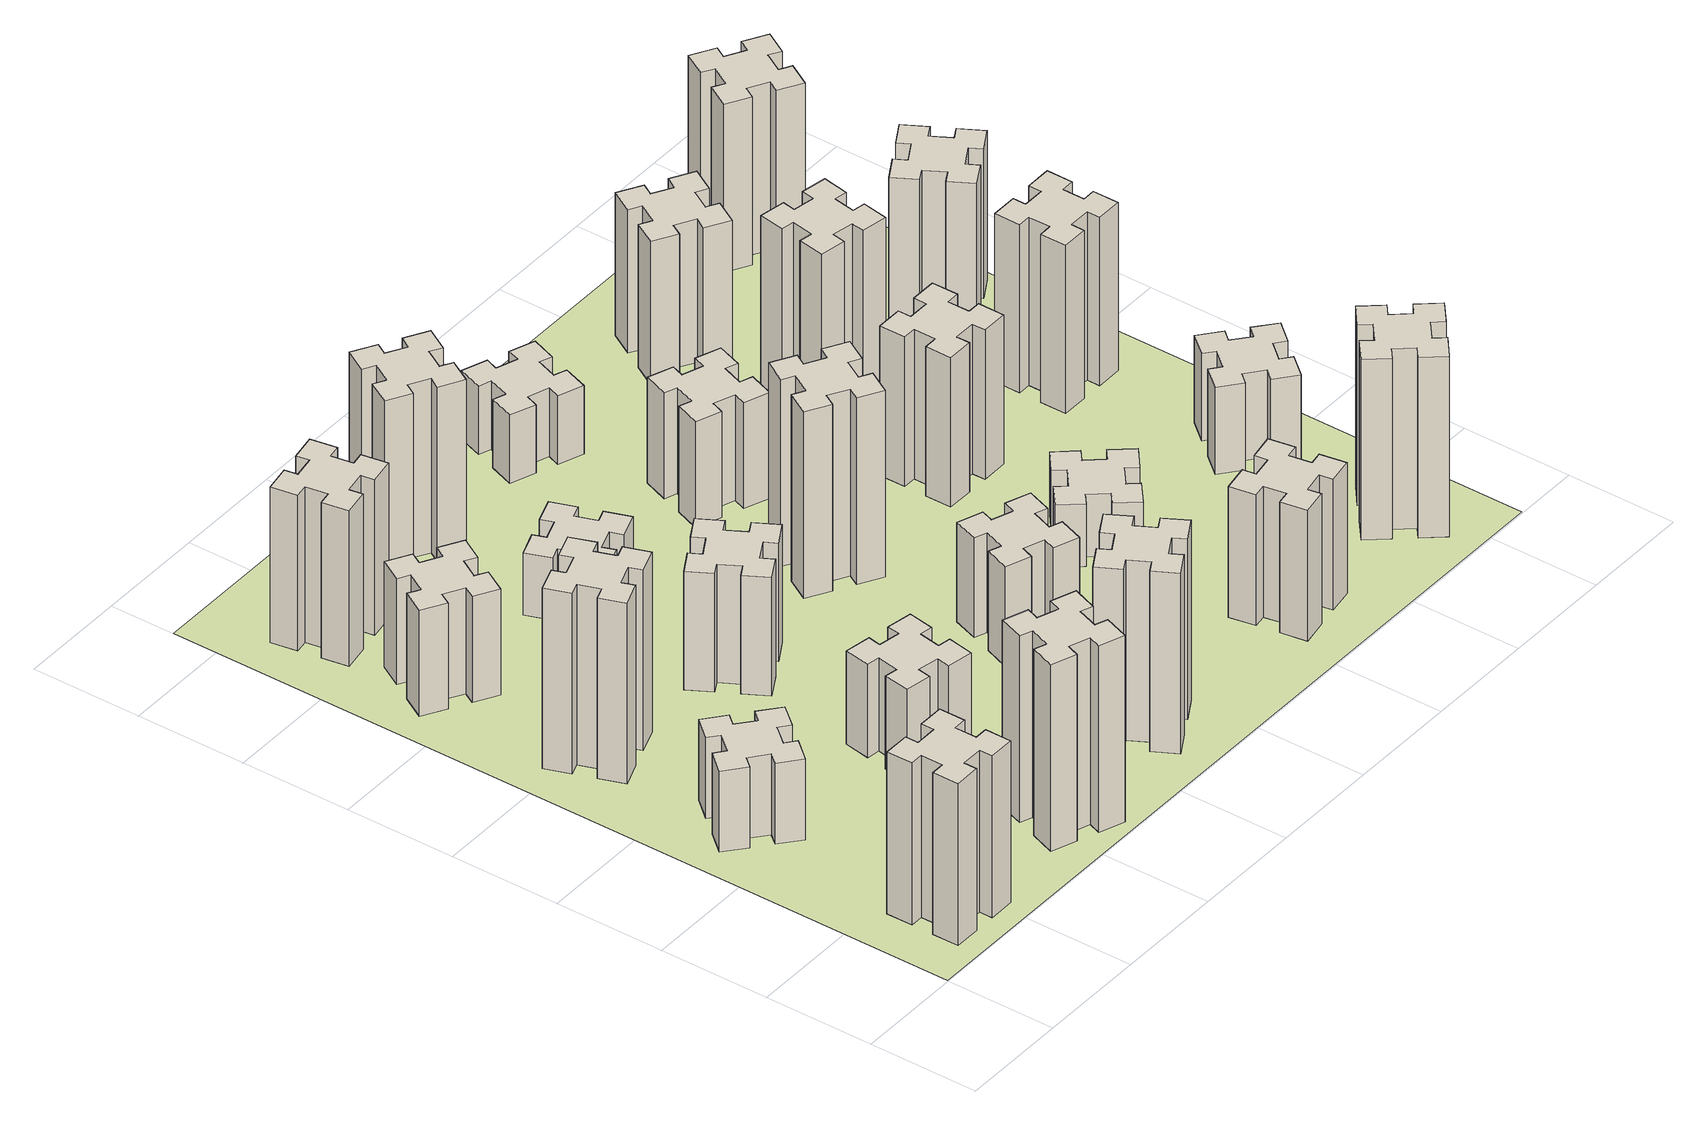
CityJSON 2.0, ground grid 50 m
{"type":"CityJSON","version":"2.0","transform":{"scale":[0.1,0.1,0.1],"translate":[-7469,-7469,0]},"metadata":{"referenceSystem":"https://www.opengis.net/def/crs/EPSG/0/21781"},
"CityObjects":{
"building1":{"type":"Building","attributes":{"class":"1000","function":"1000","usage":"1000","yearOfConstruction":2016,"roofType":"1000","measuredHeight":78,"storeysAboveGround":30,"storeysBelowGround":0},"geometry":[{"type":"Solid","lod":"1","boundaries":[[[[0,1,2,3,4,5,6,7,8,9,10,11,12,13,14,15,16,17,18,19]],[[17,16,20,21]],[[16,15,22,20]],[[15,14,23,22]],[[14,13,24,23]],[[13,12,25,24]],[[12,11,26,25]],[[11,10,27,26]],[[10,9,28,27]],[[9,8,29,28]],[[8,7,30,29]],[[7,6,31,30]],[[6,5,32,31]],[[5,4,33,32]],[[4,3,34,33]],[[3,2,35,34]],[[2,1,36,35]],[[1,0,37,36]],[[0,19,38,37]],[[19,18,39,38]],[[18,17,21,39]],[[24,25,26,27,28,29,30,31,32,33,34,35,36,37,38,39,21,20,22,23]]]]}]},
"building2":{"type":"Building","attributes":{"class":"1000","function":"1000","usage":"1000","yearOfConstruction":2016,"roofType":"1000","measuredHeight":39,"storeysAboveGround":30,"storeysBelowGround":0},"geometry":[{"type":"Solid","lod":"1","boundaries":[[[[40,41,42,43,44,45,46,47,48,49,50,51,52,53,54,55,56,57,58,59]],[[57,56,60,61]],[[56,55,62,60]],[[55,54,63,62]],[[54,53,64,63]],[[53,52,65,64]],[[52,51,66,65]],[[51,50,67,66]],[[50,49,68,67]],[[49,48,69,68]],[[48,47,70,69]],[[47,46,71,70]],[[46,45,72,71]],[[45,44,73,72]],[[44,43,74,73]],[[43,42,75,74]],[[42,41,76,75]],[[41,40,77,76]],[[40,59,78,77]],[[59,58,79,78]],[[58,57,61,79]],[[64,65,66,67,68,69,70,71,72,73,74,75,76,77,78,79,61,60,62,63]]]]}]},
"building3":{"type":"Building","attributes":{"class":"1000","function":"1000","usage":"1000","yearOfConstruction":2016,"roofType":"1000","measuredHeight":87,"storeysAboveGround":30,"storeysBelowGround":0},"geometry":[{"type":"Solid","lod":"1","boundaries":[[[[80,81,82,83,84,85,86,87,88,89,90,91,92,93,94,95,96,97,98,99]],[[97,96,100,101]],[[96,95,102,100]],[[95,94,103,102]],[[94,93,104,103]],[[93,92,105,104]],[[92,91,106,105]],[[91,90,107,106]],[[90,89,108,107]],[[89,88,109,108]],[[88,87,110,109]],[[87,86,111,110]],[[86,85,112,111]],[[85,84,113,112]],[[84,83,114,113]],[[83,82,115,114]],[[82,81,116,115]],[[81,80,117,116]],[[80,99,118,117]],[[99,98,119,118]],[[98,97,101,119]],[[104,105,106,107,108,109,110,111,112,113,114,115,116,117,118,119,101,100,102,103]]]]}]},
"building4":{"type":"Building","attributes":{"class":"1000","function":"1000","usage":"1000","yearOfConstruction":2016,"roofType":"1000","measuredHeight":51,"storeysAboveGround":30,"storeysBelowGround":0},"geometry":[{"type":"Solid","lod":"1","boundaries":[[[[120,121,122,123,124,125,126,127,128,129,130,131,132,133,134,135,136,137,138,139]],[[137,136,140,141]],[[136,135,142,140]],[[135,134,143,142]],[[134,133,144,143]],[[133,132,145,144]],[[132,131,146,145]],[[131,130,147,146]],[[130,129,148,147]],[[129,128,149,148]],[[128,127,150,149]],[[127,126,151,150]],[[126,125,152,151]],[[125,124,153,152]],[[124,123,154,153]],[[123,122,155,154]],[[122,121,156,155]],[[121,120,157,156]],[[120,139,158,157]],[[139,138,159,158]],[[138,137,141,159]],[[144,145,146,147,148,149,150,151,152,153,154,155,156,157,158,159,141,140,142,143]]]]}]},
"building5":{"type":"Building","attributes":{"class":"1000","function":"1000","usage":"1000","yearOfConstruction":2016,"roofType":"1000","measuredHeight":90,"storeysAboveGround":30,"storeysBelowGround":0},"geometry":[{"type":"Solid","lod":"1","boundaries":[[[[160,161,162,163,164,165,166,167,168,169,170,171,172,173,174,175,176,177,178,179]],[[177,176,180,181]],[[176,175,182,180]],[[175,174,183,182]],[[174,173,184,183]],[[173,172,185,184]],[[172,171,186,185]],[[171,170,187,186]],[[170,169,188,187]],[[169,168,189,188]],[[168,167,190,189]],[[167,166,191,190]],[[166,165,192,191]],[[165,164,193,192]],[[164,163,194,193]],[[163,162,195,194]],[[162,161,196,195]],[[161,160,197,196]],[[160,179,198,197]],[[179,178,199,198]],[[178,177,181,199]],[[184,185,186,187,188,189,190,191,192,193,194,195,196,197,198,199,181,180,182,183]]]]}]},
"building6":{"type":"Building","attributes":{"class":"1000","function":"1000","usage":"1000","yearOfConstruction":2016,"roofType":"1000","measuredHeight":75,"storeysAboveGround":30,"storeysBelowGround":0},"geometry":[{"type":"Solid","lod":"1","boundaries":[[[[200,201,202,203,204,205,206,207,208,209,210,211,212,213,214,215,216,217,218,219]],[[217,216,220,221]],[[216,215,222,220]],[[215,214,223,222]],[[214,213,224,223]],[[213,212,225,224]],[[212,211,226,225]],[[211,210,227,226]],[[210,209,228,227]],[[209,208,229,228]],[[208,207,230,229]],[[207,206,231,230]],[[206,205,232,231]],[[205,204,233,232]],[[204,203,234,233]],[[203,202,235,234]],[[202,201,236,235]],[[201,200,237,236]],[[200,219,238,237]],[[219,218,239,238]],[[218,217,221,239]],[[224,225,226,227,228,229,230,231,232,233,234,235,236,237,238,239,221,220,222,223]]]]}]},
"building7":{"type":"Building","attributes":{"class":"1000","function":"1000","usage":"1000","yearOfConstruction":2016,"roofType":"1000","measuredHeight":45,"storeysAboveGround":30,"storeysBelowGround":0},"geometry":[{"type":"Solid","lod":"1","boundaries":[[[[240,241,242,243,244,245,246,247,248,249,250,251,252,253,254,255,256,257,258,259]],[[257,256,260,261]],[[256,255,262,260]],[[255,254,263,262]],[[254,253,264,263]],[[253,252,265,264]],[[252,251,266,265]],[[251,250,267,266]],[[250,249,268,267]],[[249,248,269,268]],[[248,247,270,269]],[[247,246,271,270]],[[246,245,272,271]],[[245,244,273,272]],[[244,243,274,273]],[[243,242,275,274]],[[242,241,276,275]],[[241,240,277,276]],[[240,259,278,277]],[[259,258,279,278]],[[258,257,261,279]],[[264,265,266,267,268,269,270,271,272,273,274,275,276,277,278,279,261,260,262,263]]]]}]},
"building8":{"type":"Building","attributes":{"class":"1000","function":"1000","usage":"1000","yearOfConstruction":2016,"roofType":"1000","measuredHeight":57,"storeysAboveGround":30,"storeysBelowGround":0},"geometry":[{"type":"Solid","lod":"1","boundaries":[[[[280,281,282,283,284,285,286,287,288,289,290,291,292,293,294,295,296,297,298,299]],[[297,296,300,301]],[[296,295,302,300]],[[295,294,303,302]],[[294,293,304,303]],[[293,292,305,304]],[[292,291,306,305]],[[291,290,307,306]],[[290,289,308,307]],[[289,288,309,308]],[[288,287,310,309]],[[287,286,311,310]],[[286,285,312,311]],[[285,284,313,312]],[[284,283,314,313]],[[283,282,315,314]],[[282,281,316,315]],[[281,280,317,316]],[[280,299,318,317]],[[299,298,319,318]],[[298,297,301,319]],[[304,305,306,307,308,309,310,311,312,313,314,315,316,317,318,319,301,300,302,303]]]]}]},
"building9":{"type":"Building","attributes":{"class":"1000","function":"1000","usage":"1000","yearOfConstruction":2016,"roofType":"1000","measuredHeight":87,"storeysAboveGround":30,"storeysBelowGround":0},"geometry":[{"type":"Solid","lod":"1","boundaries":[[[[320,321,322,323,324,325,326,327,328,329,330,331,332,333,334,335,336,337,338,339]],[[337,336,340,341]],[[336,335,342,340]],[[335,334,343,342]],[[334,333,344,343]],[[333,332,345,344]],[[332,331,346,345]],[[331,330,347,346]],[[330,329,348,347]],[[329,328,349,348]],[[328,327,350,349]],[[327,326,351,350]],[[326,325,352,351]],[[325,324,353,352]],[[324,323,354,353]],[[323,322,355,354]],[[322,321,356,355]],[[321,320,357,356]],[[320,339,358,357]],[[339,338,359,358]],[[338,337,341,359]],[[344,345,346,347,348,349,350,351,352,353,354,355,356,357,358,359,341,340,342,343]]]]}]},
"building10":{"type":"Building","attributes":{"class":"1000","function":"1000","usage":"1000","yearOfConstruction":2016,"roofType":"1000","measuredHeight":30,"storeysAboveGround":30,"storeysBelowGround":0},"geometry":[{"type":"Solid","lod":"1","boundaries":[[[[360,361,362,363,364,365,366,367,368,369,370,371,372,373,374,375,376,377,378,379]],[[377,376,380,381]],[[376,375,382,380]],[[375,374,383,382]],[[374,373,384,383]],[[373,372,385,384]],[[372,371,386,385]],[[371,370,387,386]],[[370,369,388,387]],[[369,368,389,388]],[[368,367,390,389]],[[367,366,391,390]],[[366,365,392,391]],[[365,364,393,392]],[[364,363,394,393]],[[363,362,395,394]],[[362,361,396,395]],[[361,360,397,396]],[[360,379,398,397]],[[379,378,399,398]],[[378,377,381,399]],[[384,385,386,387,388,389,390,391,392,393,394,395,396,397,398,399,381,380,382,383]]]]}]},
"building11":{"type":"Building","attributes":{"class":"1000","function":"1000","usage":"1000","yearOfConstruction":2016,"roofType":"1000","measuredHeight":84,"storeysAboveGround":30,"storeysBelowGround":0},"geometry":[{"type":"Solid","lod":"1","boundaries":[[[[400,401,402,403,404,405,406,407,408,409,410,411,412,413,414,415,416,417,418,419]],[[417,416,420,421]],[[416,415,422,420]],[[415,414,423,422]],[[414,413,424,423]],[[413,412,425,424]],[[412,411,426,425]],[[411,410,427,426]],[[410,409,428,427]],[[409,408,429,428]],[[408,407,430,429]],[[407,406,431,430]],[[406,405,432,431]],[[405,404,433,432]],[[404,403,434,433]],[[403,402,435,434]],[[402,401,436,435]],[[401,400,437,436]],[[400,419,438,437]],[[419,418,439,438]],[[418,417,421,439]],[[424,425,426,427,428,429,430,431,432,433,434,435,436,437,438,439,421,420,422,423]]]]}]},
"building12":{"type":"Building","attributes":{"class":"1000","function":"1000","usage":"1000","yearOfConstruction":2016,"roofType":"1000","measuredHeight":48,"storeysAboveGround":30,"storeysBelowGround":0},"geometry":[{"type":"Solid","lod":"1","boundaries":[[[[440,441,442,443,444,445,446,447,448,449,450,451,452,453,454,455,456,457,458,459]],[[457,456,460,461]],[[456,455,462,460]],[[455,454,463,462]],[[454,453,464,463]],[[453,452,465,464]],[[452,451,466,465]],[[451,450,467,466]],[[450,449,468,467]],[[449,448,469,468]],[[448,447,470,469]],[[447,446,471,470]],[[446,445,472,471]],[[445,444,473,472]],[[444,443,474,473]],[[443,442,475,474]],[[442,441,476,475]],[[441,440,477,476]],[[440,459,478,477]],[[459,458,479,478]],[[458,457,461,479]],[[464,465,466,467,468,469,470,471,472,473,474,475,476,477,478,479,461,460,462,463]]]]}]},
"building13":{"type":"Building","attributes":{"class":"1000","function":"1000","usage":"1000","yearOfConstruction":2016,"roofType":"1000","measuredHeight":90,"storeysAboveGround":30,"storeysBelowGround":0},"geometry":[{"type":"Solid","lod":"1","boundaries":[[[[480,481,482,483,484,485,486,487,488,489,490,491,492,493,494,495,496,497,498,499]],[[497,496,500,501]],[[496,495,502,500]],[[495,494,503,502]],[[494,493,504,503]],[[493,492,505,504]],[[492,491,506,505]],[[491,490,507,506]],[[490,489,508,507]],[[489,488,509,508]],[[488,487,510,509]],[[487,486,511,510]],[[486,485,512,511]],[[485,484,513,512]],[[484,483,514,513]],[[483,482,515,514]],[[482,481,516,515]],[[481,480,517,516]],[[480,499,518,517]],[[499,498,519,518]],[[498,497,501,519]],[[504,505,506,507,508,509,510,511,512,513,514,515,516,517,518,519,501,500,502,503]]]]}]},
"building14":{"type":"Building","attributes":{"class":"1000","function":"1000","usage":"1000","yearOfConstruction":2016,"roofType":"1000","measuredHeight":51,"storeysAboveGround":30,"storeysBelowGround":0},"geometry":[{"type":"Solid","lod":"1","boundaries":[[[[520,521,522,523,524,525,526,527,528,529,530,531,532,533,534,535,536,537,538,539]],[[537,536,540,541]],[[536,535,542,540]],[[535,534,543,542]],[[534,533,544,543]],[[533,532,545,544]],[[532,531,546,545]],[[531,530,547,546]],[[530,529,548,547]],[[529,528,549,548]],[[528,527,550,549]],[[527,526,551,550]],[[526,525,552,551]],[[525,524,553,552]],[[524,523,554,553]],[[523,522,555,554]],[[522,521,556,555]],[[521,520,557,556]],[[520,539,558,557]],[[539,538,559,558]],[[538,537,541,559]],[[544,545,546,547,548,549,550,551,552,553,554,555,556,557,558,559,541,540,542,543]]]]}]},
"building15":{"type":"Building","attributes":{"class":"1000","function":"1000","usage":"1000","yearOfConstruction":2016,"roofType":"1000","measuredHeight":33,"storeysAboveGround":30,"storeysBelowGround":0},"geometry":[{"type":"Solid","lod":"1","boundaries":[[[[560,561,562,563,564,565,566,567,568,569,570,571,572,573,574,575,576,577,578,579]],[[577,576,580,581]],[[576,575,582,580]],[[575,574,583,582]],[[574,573,584,583]],[[573,572,585,584]],[[572,571,586,585]],[[571,570,587,586]],[[570,569,588,587]],[[569,568,589,588]],[[568,567,590,589]],[[567,566,591,590]],[[566,565,592,591]],[[565,564,593,592]],[[564,563,594,593]],[[563,562,595,594]],[[562,561,596,595]],[[561,560,597,596]],[[560,579,598,597]],[[579,578,599,598]],[[578,577,581,599]],[[584,585,586,587,588,589,590,591,592,593,594,595,596,597,598,599,581,580,582,583]]]]}]},
"building16":{"type":"Building","attributes":{"class":"1000","function":"1000","usage":"1000","yearOfConstruction":2016,"roofType":"1000","measuredHeight":63,"storeysAboveGround":30,"storeysBelowGround":0},"geometry":[{"type":"Solid","lod":"1","boundaries":[[[[600,601,602,603,604,605,606,607,608,609,610,611,612,613,614,615,616,617,618,619]],[[617,616,620,621]],[[616,615,622,620]],[[615,614,623,622]],[[614,613,624,623]],[[613,612,625,624]],[[612,611,626,625]],[[611,610,627,626]],[[610,609,628,627]],[[609,608,629,628]],[[608,607,630,629]],[[607,606,631,630]],[[606,605,632,631]],[[605,604,633,632]],[[604,603,634,633]],[[603,602,635,634]],[[602,601,636,635]],[[601,600,637,636]],[[600,619,638,637]],[[619,618,639,638]],[[618,617,621,639]],[[624,625,626,627,628,629,630,631,632,633,634,635,636,637,638,639,621,620,622,623]]]]}]},
"building17":{"type":"Building","attributes":{"class":"1000","function":"1000","usage":"1000","yearOfConstruction":2016,"roofType":"1000","measuredHeight":30,"storeysAboveGround":30,"storeysBelowGround":0},"geometry":[{"type":"Solid","lod":"1","boundaries":[[[[640,641,642,643,644,645,646,647,648,649,650,651,652,653,654,655,656,657,658,659]],[[657,656,660,661]],[[656,655,662,660]],[[655,654,663,662]],[[654,653,664,663]],[[653,652,665,664]],[[652,651,666,665]],[[651,650,667,666]],[[650,649,668,667]],[[649,648,669,668]],[[648,647,670,669]],[[647,646,671,670]],[[646,645,672,671]],[[645,644,673,672]],[[644,643,674,673]],[[643,642,675,674]],[[642,641,676,675]],[[641,640,677,676]],[[640,659,678,677]],[[659,658,679,678]],[[658,657,661,679]],[[664,665,666,667,668,669,670,671,672,673,674,675,676,677,678,679,661,660,662,663]]]]}]},
"building18":{"type":"Building","attributes":{"class":"1000","function":"1000","usage":"1000","yearOfConstruction":2016,"roofType":"1000","measuredHeight":72,"storeysAboveGround":30,"storeysBelowGround":0},"geometry":[{"type":"Solid","lod":"1","boundaries":[[[[680,681,682,683,684,685,686,687,688,689,690,691,692,693,694,695,696,697,698,699]],[[697,696,700,701]],[[696,695,702,700]],[[695,694,703,702]],[[694,693,704,703]],[[693,692,705,704]],[[692,691,706,705]],[[691,690,707,706]],[[690,689,708,707]],[[689,688,709,708]],[[688,687,710,709]],[[687,686,711,710]],[[686,685,712,711]],[[685,684,713,712]],[[684,683,714,713]],[[683,682,715,714]],[[682,681,716,715]],[[681,680,717,716]],[[680,699,718,717]],[[699,698,719,718]],[[698,697,701,719]],[[704,705,706,707,708,709,710,711,712,713,714,715,716,717,718,719,701,700,702,703]]]]}]},
"building19":{"type":"Building","attributes":{"class":"1000","function":"1000","usage":"1000","yearOfConstruction":2016,"roofType":"1000","measuredHeight":87,"storeysAboveGround":30,"storeysBelowGround":0},"geometry":[{"type":"Solid","lod":"1","boundaries":[[[[720,721,722,723,724,725,726,727,728,729,730,731,732,733,734,735,736,737,738,739]],[[737,736,740,741]],[[736,735,742,740]],[[735,734,743,742]],[[734,733,744,743]],[[733,732,745,744]],[[732,731,746,745]],[[731,730,747,746]],[[730,729,748,747]],[[729,728,749,748]],[[728,727,750,749]],[[727,726,751,750]],[[726,725,752,751]],[[725,724,753,752]],[[724,723,754,753]],[[723,722,755,754]],[[722,721,756,755]],[[721,720,757,756]],[[720,739,758,757]],[[739,738,759,758]],[[738,737,741,759]],[[744,745,746,747,748,749,750,751,752,753,754,755,756,757,758,759,741,740,742,743]]]]}]},
"building20":{"type":"Building","attributes":{"class":"1000","function":"1000","usage":"1000","yearOfConstruction":2016,"roofType":"1000","measuredHeight":87,"storeysAboveGround":30,"storeysBelowGround":0},"geometry":[{"type":"Solid","lod":"1","boundaries":[[[[760,761,762,763,764,765,766,767,768,769,770,771,772,773,774,775,776,777,778,779]],[[777,776,780,781]],[[776,775,782,780]],[[775,774,783,782]],[[774,773,784,783]],[[773,772,785,784]],[[772,771,786,785]],[[771,770,787,786]],[[770,769,788,787]],[[769,768,789,788]],[[768,767,790,789]],[[767,766,791,790]],[[766,765,792,791]],[[765,764,793,792]],[[764,763,794,793]],[[763,762,795,794]],[[762,761,796,795]],[[761,760,797,796]],[[760,779,798,797]],[[779,778,799,798]],[[778,777,781,799]],[[784,785,786,787,788,789,790,791,792,793,794,795,796,797,798,799,781,780,782,783]]]]}]},
"building21":{"type":"Building","attributes":{"class":"1000","function":"1000","usage":"1000","yearOfConstruction":2016,"roofType":"1000","measuredHeight":69,"storeysAboveGround":30,"storeysBelowGround":0},"geometry":[{"type":"Solid","lod":"1","boundaries":[[[[800,801,802,803,804,805,806,807,808,809,810,811,812,813,814,815,816,817,818,819]],[[817,816,820,821]],[[816,815,822,820]],[[815,814,823,822]],[[814,813,824,823]],[[813,812,825,824]],[[812,811,826,825]],[[811,810,827,826]],[[810,809,828,827]],[[809,808,829,828]],[[808,807,830,829]],[[807,806,831,830]],[[806,805,832,831]],[[805,804,833,832]],[[804,803,834,833]],[[803,802,835,834]],[[802,801,836,835]],[[801,800,837,836]],[[800,819,838,837]],[[819,818,839,838]],[[818,817,821,839]],[[824,825,826,827,828,829,830,831,832,833,834,835,836,837,838,839,821,820,822,823]]]]}]},
"building22":{"type":"Building","attributes":{"class":"1000","function":"1000","usage":"1000","yearOfConstruction":2016,"roofType":"1000","measuredHeight":42,"storeysAboveGround":30,"storeysBelowGround":0},"geometry":[{"type":"Solid","lod":"1","boundaries":[[[[840,841,842,843,844,845,846,847,848,849,850,851,852,853,854,855,856,857,858,859]],[[857,856,860,861]],[[856,855,862,860]],[[855,854,863,862]],[[854,853,864,863]],[[853,852,865,864]],[[852,851,866,865]],[[851,850,867,866]],[[850,849,868,867]],[[849,848,869,868]],[[848,847,870,869]],[[847,846,871,870]],[[846,845,872,871]],[[845,844,873,872]],[[844,843,874,873]],[[843,842,875,874]],[[842,841,876,875]],[[841,840,877,876]],[[840,859,878,877]],[[859,858,879,878]],[[858,857,861,879]],[[864,865,866,867,868,869,870,871,872,873,874,875,876,877,878,879,861,860,862,863]]]]}]},
"building23":{"type":"Building","attributes":{"class":"1000","function":"1000","usage":"1000","yearOfConstruction":2016,"roofType":"1000","measuredHeight":81,"storeysAboveGround":30,"storeysBelowGround":0},"geometry":[{"type":"Solid","lod":"1","boundaries":[[[[880,881,882,883,884,885,886,887,888,889,890,891,892,893,894,895,896,897,898,899]],[[897,896,900,901]],[[896,895,902,900]],[[895,894,903,902]],[[894,893,904,903]],[[893,892,905,904]],[[892,891,906,905]],[[891,890,907,906]],[[890,889,908,907]],[[889,888,909,908]],[[888,887,910,909]],[[887,886,911,910]],[[886,885,912,911]],[[885,884,913,912]],[[884,883,914,913]],[[883,882,915,914]],[[882,881,916,915]],[[881,880,917,916]],[[880,899,918,917]],[[899,898,919,918]],[[898,897,901,919]],[[904,905,906,907,908,909,910,911,912,913,914,915,916,917,918,919,901,900,902,903]]]]}]},
"building24":{"type":"Building","attributes":{"class":"1000","function":"1000","usage":"1000","yearOfConstruction":2016,"roofType":"1000","measuredHeight":72,"storeysAboveGround":30,"storeysBelowGround":0},"geometry":[{"type":"Solid","lod":"1","boundaries":[[[[920,921,922,923,924,925,926,927,928,929,930,931,932,933,934,935,936,937,938,939]],[[937,936,940,941]],[[936,935,942,940]],[[935,934,943,942]],[[934,933,944,943]],[[933,932,945,944]],[[932,931,946,945]],[[931,930,947,946]],[[930,929,948,947]],[[929,928,949,948]],[[928,927,950,949]],[[927,926,951,950]],[[926,925,952,951]],[[925,924,953,952]],[[924,923,954,953]],[[923,922,955,954]],[[922,921,956,955]],[[921,920,957,956]],[[920,939,958,957]],[[939,938,959,958]],[[938,937,941,959]],[[944,945,946,947,948,949,950,951,952,953,954,955,956,957,958,959,941,940,942,943]]]]}]},
"building25":{"type":"Building","attributes":{"class":"1000","function":"1000","usage":"1000","yearOfConstruction":2016,"roofType":"1000","measuredHeight":81,"storeysAboveGround":30,"storeysBelowGround":0},"geometry":[{"type":"Solid","lod":"1","boundaries":[[[[960,961,962,963,964,965,966,967,968,969,970,971,972,973,974,975,976,977,978,979]],[[977,976,980,981]],[[976,975,982,980]],[[975,974,983,982]],[[974,973,984,983]],[[973,972,985,984]],[[972,971,986,985]],[[971,970,987,986]],[[970,969,988,987]],[[969,968,989,988]],[[968,967,990,989]],[[967,966,991,990]],[[966,965,992,991]],[[965,964,993,992]],[[964,963,994,993]],[[963,962,995,994]],[[962,961,996,995]],[[961,960,997,996]],[[960,979,998,997]],[[979,978,999,998]],[[978,977,981,999]],[[984,985,986,987,988,989,990,991,992,993,994,995,996,997,998,999,981,980,982,983]]]]}]},
"landuse1":{"type":"LandUse","attributes":{"name":"plot1","function":"1010"},"geometry":[{"type":"MultiSurface","lod":"1","boundaries":[[[1000,1001,1002,1003]]]}]}
},
"vertices":[
[265,325,0],[265,225,0],[205,225,0],[205,105,0],[325,105,0],[325,165,0],[425,165,0],[425,105,0],[545,105,0],[545,225,0],[485,225,0],[485,325,0],[545,325,0],[545,445,0],[425,445,0],[425,385,0],[325,385,0],[325,445,0],[205,445,0],[205,325,0],[325,385,780],[325,445,780],[425,385,780],[425,445,780],[545,445,780],[545,325,780],[485,325,780],[485,225,780],[545,225,780],[545,105,780],[425,105,780],[425,165,780],[325,165,780],[325,105,780],[205,105,780],[205,225,780],[265,225,780],[265,325,780],[205,325,780],[205,445,780],
[323,1324,0],[259,1248,0],[213,1286,0],[136,1194,0],[228,1117,0],[266,1163,0],[343,1099,0],[304,1053,0],[396,976,0],[473,1068,0],[427,1106,0],[492,1183,0],[538,1144,0],[615,1236,0],[523,1313,0],[484,1267,0],[408,1332,0],[446,1378,0],[354,1455,0],[277,1363,0],[408,1332,390],[446,1378,390],[484,1267,390],[523,1313,390],[615,1236,390],[538,1144,390],[492,1183,390],[427,1106,390],[473,1068,390],[396,976,390],[304,1053,390],[343,1099,390],[266,1163,390],[228,1117,390],[136,1194,390],[213,1286,390],[259,1248,390],[323,1324,390],[277,1363,390],[354,1455,390],
[366,1835,0],[460,1869,0],[480,1813,0],[593,1854,0],[552,1967,0],[496,1946,0],[462,2040,0],[518,2060,0],[477,2173,0],[364,2132,0],[385,2076,0],[291,2042,0],[270,2098,0],[157,2057,0],[199,1944,0],[255,1965,0],[289,1871,0],[233,1850,0],[274,1737,0],[387,1779,0],[289,1871,870],[233,1850,870],[255,1965,870],[199,1944,870],[157,2057,870],[270,2098,870],[291,2042,870],[385,2076,870],[364,2132,870],[477,2173,870],[518,2060,870],[462,2040,870],[496,1946,870],[552,1967,870],[593,1854,870],[480,1813,870],[460,1869,870],[366,1835,870],[387,1779,870],[274,1737,870],
[446,2597,0],[496,2684,0],[548,2654,0],[608,2758,0],[504,2818,0],[474,2766,0],[387,2816,0],[417,2868,0],[313,2928,0],[253,2824,0],[305,2794,0],[255,2707,0],[203,2737,0],[143,2633,0],[247,2573,0],[277,2625,0],[364,2575,0],[334,2523,0],[438,2463,0],[498,2567,0],[364,2575,510],[334,2523,510],[277,2625,510],[247,2573,510],[143,2633,510],[203,2737,510],[255,2707,510],[305,2794,510],[253,2824,510],[313,2928,510],[417,2868,510],[387,2816,510],[474,2766,510],[504,2818,510],[608,2758,510],[548,2654,510],[496,2684,510],[446,2597,510],[498,2567,510],[438,2463,510],
[1029,360,0],[995,266,0],[939,287,0],[897,174,0],[1010,133,0],[1031,189,0],[1125,155,0],[1104,99,0],[1217,57,0],[1258,170,0],[1202,191,0],[1236,285,0],[1292,264,0],[1333,377,0],[1220,418,0],[1200,362,0],[1106,396,0],[1127,452,0],[1014,493,0],[973,380,0],[1106,396,900],[1127,452,900],[1200,362,900],[1220,418,900],[1333,377,900],[1292,264,900],[1236,285,900],[1202,191,900],[1258,170,900],[1217,57,900],[1104,99,900],[1125,155,900],[1031,189,900],[1010,133,900],[897,174,900],[939,287,900],[995,266,900],[1029,360,900],[973,380,900],[1014,493,900],
[492,3205,0],[475,3304,0],[534,3314,0],[513,3432,0],[395,3411,0],[405,3352,0],[307,3335,0],[297,3394,0],[178,3373,0],[199,3255,0],[258,3265,0],[276,3167,0],[217,3157,0],[237,3038,0],[356,3059,0],[345,3118,0],[444,3136,0],[454,3077,0],[572,3097,0],[551,3216,0],[444,3136,750],[454,3077,750],[345,3118,750],[356,3059,750],[237,3038,750],[217,3157,750],[276,3167,750],[258,3265,750],[199,3255,750],[178,3373,750],[297,3394,750],[307,3335,750],[405,3352,750],[395,3411,750],[513,3432,750],[534,3314,750],[475,3304,750],[492,3205,750],[551,3216,750],[572,3097,750],
[1047,916,0],[1145,898,0],[1135,839,0],[1253,818,0],[1274,937,0],[1215,947,0],[1232,1045,0],[1291,1035,0],[1312,1153,0],[1194,1174,0],[1184,1115,0],[1085,1132,0],[1096,1191,0],[977,1212,0],[957,1094,0],[1016,1084,0],[998,985,0],[939,996,0],[918,877,0],[1037,857,0],[998,985,450],[939,996,450],[1016,1084,450],[957,1094,450],[977,1212,450],[1096,1191,450],[1085,1132,450],[1184,1115,450],[1194,1174,450],[1312,1153,450],[1291,1035,450],[1232,1045,450],[1215,947,450],[1274,937,450],[1253,818,450],[1135,839,450],[1145,898,450],[1047,916,450],[1037,857,450],[918,877,450],
[995,1844,0],[1045,1757,0],[993,1727,0],[1053,1623,0],[1157,1683,0],[1127,1735,0],[1214,1785,0],[1244,1733,0],[1348,1793,0],[1288,1897,0],[1236,1867,0],[1186,1954,0],[1238,1984,0],[1178,2088,0],[1074,2028,0],[1104,1976,0],[1017,1926,0],[987,1978,0],[883,1918,0],[943,1814,0],[1017,1926,570],[987,1978,570],[1104,1976,570],[1074,2028,570],[1178,2088,570],[1238,1984,570],[1186,1954,570],[1236,1867,570],[1288,1897,570],[1348,1793,570],[1244,1733,570],[1214,1785,570],[1127,1735,570],[1157,1683,570],[1053,1623,570],[993,1727,570],[1045,1757,570],[995,1844,570],[943,1814,570],[883,1918,570],
[1744,496,0],[1657,446,0],[1627,498,0],[1523,438,0],[1583,334,0],[1635,364,0],[1685,277,0],[1633,247,0],[1693,143,0],[1797,203,0],[1767,255,0],[1854,305,0],[1884,253,0],[1988,313,0],[1928,417,0],[1876,387,0],[1826,474,0],[1878,504,0],[1818,608,0],[1714,548,0],[1826,474,870],[1878,504,870],[1876,387,870],[1928,417,870],[1988,313,870],[1884,253,870],[1854,305,870],[1767,255,870],[1797,203,870],[1693,143,870],[1633,247,870],[1685,277,870],[1635,364,870],[1583,334,870],[1523,438,870],[1627,498,870],[1657,446,870],[1744,496,870],[1714,548,870],[1818,608,870],
[1106,2475,0],[1200,2509,0],[1220,2453,0],[1333,2494,0],[1292,2607,0],[1236,2586,0],[1202,2680,0],[1258,2700,0],[1217,2813,0],[1104,2772,0],[1125,2716,0],[1031,2682,0],[1010,2738,0],[897,2697,0],[939,2584,0],[995,2605,0],[1029,2511,0],[973,2490,0],[1014,2377,0],[1127,2419,0],[1029,2511,300],[973,2490,300],[995,2605,300],[939,2584,300],[897,2697,300],[1010,2738,300],[1031,2682,300],[1125,2716,300],[1104,2772,300],[1217,2813,300],[1258,2700,300],[1202,2680,300],[1236,2586,300],[1292,2607,300],[1333,2494,300],[1220,2453,300],[1200,2509,300],[1106,2475,300],[1127,2419,300],[1014,2377,300],
[917,3265,0],[1004,3215,0],[974,3163,0],[1078,3103,0],[1138,3207,0],[1086,3237,0],[1136,3324,0],[1188,3294,0],[1248,3398,0],[1144,3458,0],[1114,3406,0],[1027,3456,0],[1057,3508,0],[953,3568,0],[893,3464,0],[945,3434,0],[895,3347,0],[843,3377,0],[783,3273,0],[887,3213,0],[895,3347,840],[843,3377,840],[945,3434,840],[893,3464,840],[953,3568,840],[1057,3508,840],[1027,3456,840],[1114,3406,840],[1144,3458,840],[1248,3398,840],[1188,3294,840],[1136,3324,840],[1086,3237,840],[1138,3207,840],[1078,3103,840],[974,3163,840],[1004,3215,840],[917,3265,840],[887,3213,840],[783,3273,840],
[1871,1029,0],[1965,995,0],[1944,939,0],[2057,897,0],[2098,1010,0],[2042,1031,0],[2076,1125,0],[2132,1104,0],[2173,1217,0],[2060,1258,0],[2040,1202,0],[1946,1236,0],[1967,1292,0],[1854,1333,0],[1813,1220,0],[1869,1200,0],[1835,1106,0],[1779,1127,0],[1737,1014,0],[1850,973,0],[1835,1106,480],[1779,1127,480],[1869,1200,480],[1813,1220,480],[1854,1333,480],[1967,1292,480],[1946,1236,480],[2040,1202,480],[2060,1258,480],[2173,1217,480],[2132,1104,480],[2076,1125,480],[2042,1031,480],[2098,1010,480],[2057,897,480],[1944,939,480],[1965,995,480],[1871,1029,480],[1850,973,480],[1737,1014,480],
[1757,1885,0],[1844,1835,0],[1814,1783,0],[1918,1723,0],[1978,1827,0],[1926,1857,0],[1976,1944,0],[2028,1914,0],[2088,2018,0],[1984,2078,0],[1954,2026,0],[1867,2076,0],[1897,2128,0],[1793,2188,0],[1733,2084,0],[1785,2054,0],[1735,1967,0],[1683,1997,0],[1623,1893,0],[1727,1833,0],[1735,1967,900],[1683,1997,900],[1785,2054,900],[1733,2084,900],[1793,2188,900],[1897,2128,900],[1867,2076,900],[1954,2026,900],[1984,2078,900],[2088,2018,900],[2028,1914,900],[1976,1944,900],[1926,1857,900],[1978,1827,900],[1918,1723,900],[1814,1783,900],[1844,1835,900],[1757,1885,900],[1727,1833,900],[1623,1893,900],
[2040,2682,0],[1946,2716,0],[1967,2772,0],[1854,2813,0],[1813,2700,0],[1869,2680,0],[1835,2586,0],[1779,2607,0],[1737,2494,0],[1850,2453,0],[1871,2509,0],[1965,2475,0],[1944,2419,0],[2057,2377,0],[2098,2490,0],[2042,2511,0],[2076,2605,0],[2132,2584,0],[2173,2697,0],[2060,2738,0],[2076,2605,510],[2132,2584,510],[2042,2511,510],[2098,2490,510],[2057,2377,510],[1944,2419,510],[1965,2475,510],[1871,2509,510],[1850,2453,510],[1737,2494,510],[1779,2607,510],[1835,2586,510],[1869,2680,510],[1813,2700,510],[1854,2813,510],[1967,2772,510],[1946,2716,510],[2040,2682,510],[2060,2738,510],[2173,2697,510],
[1671,3249,0],[1765,3215,0],[1744,3159,0],[1857,3117,0],[1898,3230,0],[1842,3251,0],[1876,3345,0],[1932,3324,0],[1973,3437,0],[1860,3478,0],[1840,3422,0],[1746,3456,0],[1767,3512,0],[1654,3553,0],[1613,3440,0],[1669,3420,0],[1635,3326,0],[1579,3347,0],[1537,3234,0],[1650,3193,0],[1635,3326,330],[1579,3347,330],[1669,3420,330],[1613,3440,330],[1654,3553,330],[1767,3512,330],[1746,3456,330],[1840,3422,330],[1860,3478,330],[1973,3437,330],[1932,3324,330],[1876,3345,330],[1842,3251,330],[1898,3230,330],[1857,3117,330],[1744,3159,330],[1765,3215,330],[1671,3249,330],[1650,3193,330],[1537,3234,330],
[2665,258,0],[2764,276,0],[2774,217,0],[2892,237,0],[2871,356,0],[2812,345,0],[2795,444,0],[2854,454,0],[2833,572,0],[2715,551,0],[2725,492,0],[2627,475,0],[2617,534,0],[2498,513,0],[2519,395,0],[2578,405,0],[2596,307,0],[2537,297,0],[2557,178,0],[2676,199,0],[2596,307,630],[2537,297,630],[2578,405,630],[2519,395,630],[2498,513,630],[2617,534,630],[2627,475,630],[2725,492,630],[2715,551,630],[2833,572,630],[2854,454,630],[2795,444,630],[2812,345,630],[2871,356,630],[2892,237,630],[2774,217,630],[2764,276,630],[2665,258,630],[2676,199,630],[2557,178,630],
[2628,1099,0],[2704,1163,0],[2743,1117,0],[2835,1194,0],[2758,1286,0],[2712,1248,0],[2647,1324,0],[2693,1363,0],[2616,1455,0],[2524,1378,0],[2563,1332,0],[2486,1267,0],[2448,1313,0],[2356,1236,0],[2433,1144,0],[2479,1183,0],[2543,1106,0],[2497,1068,0],[2574,976,0],[2666,1053,0],[2543,1106,300],[2497,1068,300],[2479,1183,300],[2433,1144,300],[2356,1236,300],[2448,1313,300],[2486,1267,300],[2563,1332,300],[2524,1378,300],[2616,1455,300],[2693,1363,300],[2647,1324,300],[2712,1248,300],[2758,1286,300],[2835,1194,300],[2743,1117,300],[2704,1163,300],[2628,1099,300],[2666,1053,300],[2574,976,300],
[2705,1905,0],[2705,2005,0],[2765,2005,0],[2765,2125,0],[2645,2125,0],[2645,2065,0],[2545,2065,0],[2545,2125,0],[2425,2125,0],[2425,2005,0],[2485,2005,0],[2485,1905,0],[2425,1905,0],[2425,1785,0],[2545,1785,0],[2545,1845,0],[2645,1845,0],[2645,1785,0],[2765,1785,0],[2765,1905,0],[2645,1845,720],[2645,1785,720],[2545,1845,720],[2545,1785,720],[2425,1785,720],[2425,1905,720],[2485,1905,720],[2485,2005,720],[2425,2005,720],[2425,2125,720],[2545,2125,720],[2545,2065,720],[2645,2065,720],[2645,2125,720],[2765,2125,720],[2765,2005,720],[2705,2005,720],[2705,1905,720],[2765,1905,720],[2765,1785,720],
[2627,2496,0],[2725,2478,0],[2715,2419,0],[2833,2398,0],[2854,2517,0],[2795,2527,0],[2812,2625,0],[2871,2615,0],[2892,2733,0],[2774,2754,0],[2764,2695,0],[2665,2712,0],[2676,2771,0],[2557,2792,0],[2537,2674,0],[2596,2664,0],[2578,2565,0],[2519,2576,0],[2498,2457,0],[2617,2437,0],[2578,2565,870],[2519,2576,870],[2596,2664,870],[2537,2674,870],[2557,2792,870],[2676,2771,870],[2665,2712,870],[2764,2695,870],[2774,2754,870],[2892,2733,870],[2871,2615,870],[2812,2625,870],[2795,2527,870],[2854,2517,870],[2833,2398,870],[2715,2419,870],[2725,2478,870],[2627,2496,870],[2617,2437,870],[2498,2457,870],
[3468,259,0],[3544,323,0],[3583,277,0],[3675,354,0],[3598,446,0],[3552,408,0],[3487,484,0],[3533,523,0],[3456,615,0],[3364,538,0],[3403,492,0],[3326,427,0],[3288,473,0],[3196,396,0],[3273,304,0],[3319,343,0],[3383,266,0],[3337,228,0],[3414,136,0],[3506,213,0],[3383,266,870],[3337,228,870],[3319,343,870],[3273,304,870],[3196,396,870],[3288,473,870],[3326,427,870],[3403,492,870],[3364,538,870],[3456,615,870],[3533,523,870],[3487,484,870],[3552,408,870],[3598,446,870],[3675,354,870],[3583,277,870],[3544,323,870],[3468,259,870],[3506,213,870],[3414,136,870],
[2497,3165,0],[2584,3115,0],[2554,3063,0],[2658,3003,0],[2718,3107,0],[2666,3137,0],[2716,3224,0],[2768,3194,0],[2828,3298,0],[2724,3358,0],[2694,3306,0],[2607,3356,0],[2637,3408,0],[2533,3468,0],[2473,3364,0],[2525,3334,0],[2475,3247,0],[2423,3277,0],[2363,3173,0],[2467,3113,0],[2475,3247,690],[2423,3277,690],[2525,3334,690],[2473,3364,690],[2533,3468,690],[2637,3408,690],[2607,3356,690],[2694,3306,690],[2724,3358,690],[2828,3298,690],[2768,3194,690],[2716,3224,690],[2666,3137,690],[2718,3107,690],[2658,3003,690],[2554,3063,690],[2584,3115,690],[2497,3165,690],[2467,3113,690],[2363,3173,690],
[3487,1006,0],[3552,1083,0],[3598,1044,0],[3675,1136,0],[3583,1213,0],[3544,1167,0],[3468,1232,0],[3506,1278,0],[3414,1355,0],[3337,1263,0],[3383,1224,0],[3319,1148,0],[3273,1186,0],[3196,1094,0],[3288,1017,0],[3326,1063,0],[3403,999,0],[3364,953,0],[3456,876,0],[3533,968,0],[3403,999,420],[3364,953,420],[3326,1063,420],[3288,1017,420],[3196,1094,420],[3273,1186,420],[3319,1148,420],[3383,1224,420],[3337,1263,420],[3414,1355,420],[3506,1278,420],[3468,1232,420],[3544,1167,420],[3583,1213,420],[3675,1136,420],[3598,1044,420],[3552,1083,420],[3487,1006,420],[3533,968,420],[3456,876,420],
[3225,2005,0],[3225,1905,0],[3165,1905,0],[3165,1785,0],[3285,1785,0],[3285,1845,0],[3385,1845,0],[3385,1785,0],[3505,1785,0],[3505,1905,0],[3445,1905,0],[3445,2005,0],[3505,2005,0],[3505,2125,0],[3385,2125,0],[3385,2065,0],[3285,2065,0],[3285,2125,0],[3165,2125,0],[3165,2005,0],[3285,2065,810],[3285,2125,810],[3385,2065,810],[3385,2125,810],[3505,2125,810],[3505,2005,810],[3445,2005,810],[3445,1905,810],[3505,1905,810],[3505,1785,810],[3385,1785,810],[3385,1845,810],[3285,1845,810],[3285,1785,810],[3165,1785,810],[3165,1905,810],[3225,1905,810],[3225,2005,810],[3165,2005,810],[3165,2125,810],
[3556,2607,0],[3506,2694,0],[3558,2724,0],[3498,2828,0],[3394,2768,0],[3424,2716,0],[3337,2666,0],[3307,2718,0],[3203,2658,0],[3263,2554,0],[3315,2584,0],[3365,2497,0],[3313,2467,0],[3373,2363,0],[3477,2423,0],[3447,2475,0],[3534,2525,0],[3564,2473,0],[3668,2533,0],[3608,2637,0],[3534,2525,720],[3564,2473,720],[3447,2475,720],[3477,2423,720],[3373,2363,720],[3313,2467,720],[3365,2497,720],[3315,2584,720],[3263,2554,720],[3203,2658,720],[3307,2718,720],[3337,2666,720],[3424,2716,720],[3394,2768,720],[3498,2828,720],[3558,2724,720],[3506,2694,720],[3556,2607,720],[3608,2637,720],[3668,2533,720],
[3237,3365,0],[3324,3315,0],[3294,3263,0],[3398,3203,0],[3458,3307,0],[3406,3337,0],[3456,3424,0],[3508,3394,0],[3568,3498,0],[3464,3558,0],[3434,3506,0],[3347,3556,0],[3377,3608,0],[3273,3668,0],[3213,3564,0],[3265,3534,0],[3215,3447,0],[3163,3477,0],[3103,3373,0],[3207,3313,0],[3215,3447,810],[3163,3477,810],[3265,3534,810],[3213,3564,810],[3273,3668,810],[3377,3608,810],[3347,3556,810],[3434,3506,810],[3464,3558,810],[3568,3498,810],[3508,3394,810],[3456,3424,810],[3406,3337,810],[3458,3307,810],[3398,3203,810],[3294,3263,810],[3324,3315,810],[3237,3365,810],[3207,3313,810],[3103,3373,810],
[5,3705,0],[3705,3705,0],[3705,5,0],[5,5,0]
]}
